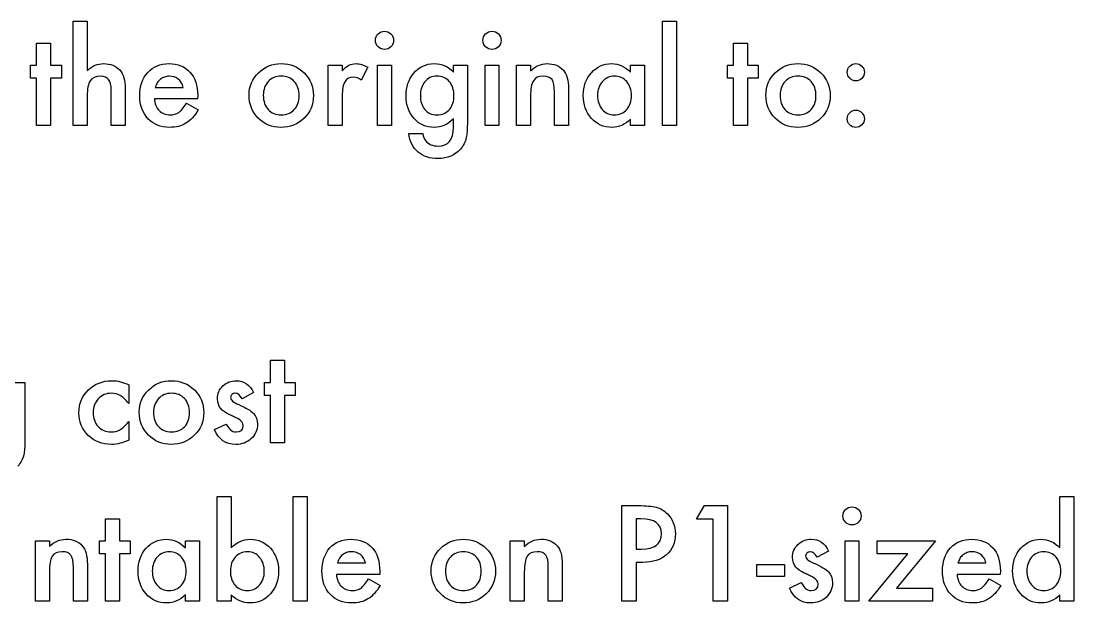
# Model space of a CAD drawing. Extents: x 38 to 923, y 6 to 515.
# Drawn here: x 782.5 to 915.3, y 361.2 to 434.6 of the extents above; entities that cross this region are included whole.
import ezdxf

# ---------------------------------------------------------------- set-up
doc = ezdxf.new("R2010")
doc.units = 0
doc.layers.add('MeArm1.0', color=7, linetype='CONTINUOUS')

msp = doc.modelspace()

# ---------------------------------------------------------------- linework, layer by layer
at = {"layer": 'MeArm1.0', "color": 7}
for points in [[(789.04309, 434.64172), (790.8009, 434.64172), (790.8009, 428.42297)], [(790.8009, 425.1261), (790.8009, 421.44641), (789.04309, 421.44641), (789.04309, 434.64172)], [(865.1134, 434.64172), (865.1134, 421.44641), (863.35559, 421.44641), (863.35559, 434.64172), (865.1134, 434.64172)], [(786.16809, 427.41516), (786.16809, 421.44641), (784.41028, 421.44641), (784.41028, 427.41516), (783.66028, 427.41516), (783.66028, 429.05579), (784.41028, 429.05579), (784.41028, 431.84485), (786.16809, 431.84485), (786.16809, 429.05579), (787.53528, 429.05579), (787.53528, 427.41516), (786.16809, 427.41516)], [(874.07434, 427.41516), (874.07434, 421.44641), (872.31653, 421.44641), (872.31653, 427.41516), (871.56653, 427.41516), (871.56653, 429.05579), (872.31653, 429.05579), (872.31653, 431.84485), (874.07434, 431.84485), (874.07434, 429.05579), (875.44153, 429.05579), (875.44153, 427.41516), (874.07434, 427.41516)], [(821.19934, 429.05579), (822.95715, 429.05579), (822.95715, 428.3761)], [(822.95715, 425.39172), (822.95715, 421.44641), (821.19934, 421.44641), (821.19934, 429.05579)], [(829.1759, 429.05579), (829.1759, 421.44641), (827.41809, 421.44641), (827.41809, 429.05579), (829.1759, 429.05579)], [(836.98842, 428.19641), (836.98842, 429.05579), (838.74624, 429.05579), (838.74624, 421.6261)], [(842.7384, 429.05579), (842.7384, 421.44641), (840.98059, 421.44641), (840.98059, 429.05579), (842.7384, 429.05579)], [(844.94934, 429.05579), (846.71497, 429.05579), (846.71497, 428.35266)], [(846.71497, 425.11829), (846.71497, 421.44641), (844.94934, 421.44641), (844.94934, 429.05579)], [(859.33997, 429.05579), (861.10559, 429.05579), (861.10559, 421.44641), (859.33997, 421.44641), (859.33997, 422.24329)], [(859.33997, 428.17297), (859.33997, 429.05579)], [(826.1759, 428.8136), (825.37122, 427.20422)], [(795.58997, 426.11047), (795.58997, 421.44641), (793.83215, 421.44641), (793.83215, 425.94641)], [(799.38665, 426.27454), (802.9179, 426.27454)], [(804.73059, 425.2511), (804.72259, 424.83704)], [(851.50403, 426.11047), (851.50403, 421.44641), (849.7384, 421.44641), (849.7384, 425.69641)], [(804.72278, 424.83704), (799.26965, 424.83704)], [(803.30872, 424.26672), (804.79309, 423.4386)], [(836.98842, 421.23547), (836.98842, 422.29797)], [(831.36342, 420.44641), (833.12905, 420.44641)], [(815.66809, 387.41516), (815.66809, 381.44641), (813.91028, 381.44641), (813.91028, 387.41516), (813.16028, 387.41516), (813.16028, 389.05579), (813.91028, 389.05579), (813.91028, 391.84485), (815.66809, 391.84485), (815.66809, 389.05579), (817.03528, 389.05579), (817.03528, 387.41516), (815.66809, 387.41516)], [(781.17592, 388.19641), (781.17592, 389.05579), (782.93374, 389.05579), (782.93374, 381.6261)], [(796.02747, 388.72766), (796.02747, 386.39172)], [(811.77747, 387.75891), (810.32434, 386.98547)], [(796.02747, 384.10266), (796.02747, 381.78235)], [(806.83997, 383.09485), (808.33997, 383.79016)], [(808.95715, 362.24329), (808.95715, 361.44641), (807.19934, 361.44641), (807.19934, 374.64172), (808.95715, 374.64172)], [(808.95715, 374.64172), (808.95715, 368.17297)], [(818.5509, 374.64172), (818.5509, 361.44641), (816.79309, 361.44641), (816.79309, 374.64172), (818.5509, 374.64172)], [(913.49622, 374.64172), (915.26184, 374.64172), (915.26184, 361.44641), (913.49622, 361.44641), (913.49622, 362.24329)], [(913.49622, 368.17297), (913.49622, 374.64172)], [(860.04309, 366.34485), (860.04309, 361.44641), (858.22278, 361.44641), (858.22278, 373.50891), (860.28528, 373.50891)], [(869.7384, 371.80579), (867.65247, 371.80579), (868.65247, 373.50891), (871.55872, 373.50891), (871.55872, 361.44641), (869.7384, 361.44641), (869.7384, 371.80579)], [(794.85559, 367.41516), (794.85559, 361.44641), (793.09778, 361.44641), (793.09778, 367.41516), (792.34778, 367.41516), (792.34778, 369.05579), (793.09778, 369.05579), (793.09778, 371.84485), (794.85559, 371.84485), (794.85559, 369.05579), (796.22278, 369.05579), (796.22278, 367.41516), (794.85559, 367.41516)], [(860.64465, 371.82922), (860.04309, 371.82922), (860.04309, 368.03235)], [(784.26184, 369.05579), (786.02747, 369.05579), (786.02747, 368.35266)], [(786.02747, 365.11829), (786.02747, 361.44641), (784.26184, 361.44641), (784.26184, 369.05579)], [(803.18372, 369.05579), (804.94934, 369.05579), (804.94934, 361.44641), (803.18372, 361.44641), (803.18372, 362.24329)], [(803.18372, 368.17297), (803.18372, 369.05579)], [(844.16809, 369.05579), (845.93372, 369.05579), (845.93372, 368.35266)], [(845.93372, 365.11829), (845.93372, 361.44641), (844.16809, 361.44641), (844.16809, 369.05579)], [(860.04309, 368.03235), (860.72278, 368.03235)], [(888.14465, 369.05579), (888.14465, 361.44641), (886.38684, 361.44641), (886.38684, 369.05579), (888.14465, 369.05579)], [(892.87903, 363.10266), (897.40247, 363.10266), (897.40247, 361.44641), (889.39465, 361.44641), (894.32434, 367.41516), (890.44153, 367.41516), (890.44153, 369.05579), (897.8009, 369.05579), (892.87903, 363.10266)], [(884.30872, 367.75891), (882.85559, 366.98547)], [(790.81653, 366.11047), (790.81653, 361.44641), (789.0509, 361.44641), (789.0509, 365.69641)], [(822.3554, 366.27454), (825.88665, 366.27454)], [(827.69934, 365.2511), (827.69134, 364.83704)], [(850.72278, 366.11047), (850.72278, 361.44641), (848.95715, 361.44641), (848.95715, 365.69641)], [(860.88684, 366.34485), (860.04309, 366.34485)], [(875.27747, 366.07922), (878.76184, 366.07922), (878.76184, 364.54797), (875.27747, 364.54797), (875.27747, 366.07922)], [(900.63665, 366.27454), (904.1679, 366.27454)], [(905.98059, 365.2511), (905.97259, 364.83704)], [(827.69153, 364.83704), (822.2384, 364.83704)], [(826.27747, 364.26672), (827.76184, 363.4386)], [(905.97278, 364.83704), (900.51965, 364.83704)], [(904.55872, 364.26672), (906.04309, 363.4386)], [(879.37122, 363.09485), (880.87122, 363.79016)]]:
    msp.add_lwpolyline(points, dxfattribs=at)
for points in [[(827.15247, 432.21985), (827.15246, 432.52713), (827.26444, 432.79275), (827.4884, 433.01672)], [(827.4884, 433.01672), (827.71236, 433.24067), (827.98059, 433.35265), (828.29309, 433.35266)], [(828.29309, 433.35266), (828.6108, 433.35265), (828.88163, 433.24067), (829.10559, 433.01672)], [(829.10559, 433.01672), (829.32955, 432.79796), (829.44153, 432.52973), (829.44153, 432.21204)], [(840.71497, 432.21985), (840.71496, 432.52713), (840.82694, 432.79275), (841.0509, 433.01672)], [(841.0509, 433.01672), (841.27486, 433.24067), (841.54309, 433.35265), (841.85559, 433.35266)], [(841.85559, 433.35266), (842.1733, 433.35265), (842.44413, 433.24067), (842.66809, 433.01672)], [(842.66809, 433.01672), (842.89205, 432.79796), (843.00403, 432.52973), (843.00403, 432.21204)], [(827.4884, 431.39954), (827.26444, 431.62348), (827.15246, 431.89692), (827.15247, 432.21985)], [(829.44153, 432.21204), (829.44153, 431.89432), (829.32955, 431.62348), (829.10559, 431.39954)], [(841.0509, 431.39954), (840.82694, 431.62348), (840.71496, 431.89692), (840.71497, 432.21985)], [(843.00403, 432.21204), (843.00403, 431.89432), (842.89205, 431.62348), (842.66809, 431.39954)], [(828.3009, 431.0636), (827.98319, 431.06359), (827.71236, 431.17557), (827.4884, 431.39954)], [(829.10559, 431.39954), (828.88684, 431.17557), (828.61861, 431.06359), (828.3009, 431.0636)], [(841.8634, 431.0636), (841.54569, 431.06359), (841.27486, 431.17557), (841.0509, 431.39954)], [(842.66809, 431.39954), (842.44934, 431.17557), (842.18111, 431.06359), (841.8634, 431.0636)], [(790.8009, 428.42297), (791.4259, 428.98547), (792.116, 429.26672), (792.87122, 429.26672)], [(792.87122, 429.26672), (793.73059, 429.26672), (794.41808, 428.98807), (794.93372, 428.43079)], [(798.43372, 428.16516), (799.10559, 428.89953), (799.99621, 429.26672), (801.10559, 429.26672)], [(801.10559, 429.26672), (802.22538, 429.26672), (803.11079, 428.90995), (803.76184, 428.19641)], [(812.39465, 428.11047), (813.18111, 428.8813), (814.13944, 429.26672), (815.26965, 429.26672)], [(815.26965, 429.26672), (816.40506, 429.26672), (817.3686, 428.8787), (818.16028, 428.10266)], [(822.95715, 428.3761), (823.28007, 428.71463), (823.56652, 428.9464), (823.81653, 429.07141)], [(823.81653, 429.07141), (824.07173, 429.20161), (824.37382, 429.26672), (824.72278, 429.26672)], [(824.72278, 429.26672), (825.18631, 429.26672), (825.67069, 429.11567), (826.1759, 428.8136)], [(831.95717, 428.03235), (832.62384, 428.85526), (833.50405, 429.26672), (834.5978, 429.26672)], [(834.5978, 429.26672), (835.55613, 429.26672), (836.353, 428.90995), (836.98842, 428.19641)], [(846.71497, 428.35266), (847.32955, 428.96203), (848.02225, 429.26672), (848.79309, 429.26672)], [(848.79309, 429.26672), (849.6785, 429.26672), (850.36861, 428.98807), (850.8634, 428.43079)], [(854.39465, 428.1261), (855.07694, 428.88651), (855.93111, 429.26672), (856.95715, 429.26672)], [(856.95715, 429.26672), (857.84256, 429.26672), (858.63683, 428.90213), (859.33997, 428.17297)], [(877.58215, 428.11047), (878.36861, 428.8813), (879.32694, 429.26672), (880.45715, 429.26672)], [(880.45715, 429.26672), (881.59256, 429.26672), (882.5561, 428.8787), (883.34778, 428.10266)], [(886.98059, 428.94641), (887.19413, 429.15995), (887.44934, 429.26672), (887.74622, 429.26672)], [(887.74622, 429.26672), (888.04309, 429.26672), (888.2983, 429.15995), (888.51184, 428.94641)], [(792.46497, 427.68079), (791.85038, 427.68078), (791.41809, 427.49068), (791.16809, 427.11047)], [(793.50403, 427.26672), (793.29048, 427.54276), (792.94413, 427.68078), (792.46497, 427.68079)], [(794.93372, 428.43079), (795.37121, 427.9464), (795.58996, 427.17297), (795.58997, 426.11047)], [(797.43372, 425.24329), (797.43372, 426.44641), (797.76705, 427.42036), (798.43372, 428.16516)], [(801.14446, 427.68079), (800.93092, 427.68078), (800.7304, 427.64689), (800.5429, 427.57922)], [(802.9179, 426.27454), (802.6731, 427.21203), (802.08196, 427.68078), (801.14446, 427.68079)], [(803.76184, 428.19641), (804.40767, 427.48807), (804.73058, 426.5063), (804.73059, 425.2511)], [(811.21497, 425.30579), (811.21497, 426.40474), (811.60819, 427.33963), (812.39465, 428.11047)], [(815.26965, 427.68084), (814.59777, 427.68083), (814.0535, 427.45687), (813.63684, 427.00896)], [(816.91809, 427.00896), (816.50142, 427.45687), (815.95194, 427.68083), (815.26965, 427.68084)], [(818.16028, 428.10266), (818.94152, 427.32661), (819.33214, 426.37349), (819.33215, 425.24329)], [(831.02749, 425.20422), (831.02749, 426.31359), (831.33738, 427.2563), (831.95717, 428.03235)], [(834.92592, 427.6886), (834.25925, 427.68859), (833.73321, 427.4412), (833.3478, 426.94641)], [(836.46499, 427.00891), (836.06394, 427.46203), (835.55092, 427.68859), (834.92592, 427.6886)], [(848.31653, 427.6886), (847.73319, 427.68859), (847.31913, 427.49588), (847.07434, 427.11047)], [(849.4259, 427.2511), (849.22277, 427.54276), (848.85298, 427.68859), (848.31653, 427.6886)], [(850.8634, 428.43079), (851.29048, 427.95682), (851.50402, 427.18338), (851.50403, 426.11047)], [(853.37122, 425.27454), (853.37122, 426.41516), (853.71236, 427.36568), (854.39465, 428.1261)], [(857.28528, 427.68079), (856.68111, 427.68078), (856.1759, 427.45161), (855.76965, 426.99329)], [(858.84778, 427.0011), (858.44673, 427.45422), (857.9259, 427.68078), (857.28528, 427.68079)], [(876.40247, 425.30579), (876.40247, 426.40474), (876.79569, 427.33963), (877.58215, 428.11047)], [(880.45715, 427.68084), (879.78527, 427.68083), (879.241, 427.45687), (878.82434, 427.00896)], [(882.10559, 427.00896), (881.68892, 427.45687), (881.13944, 427.68083), (880.45715, 427.68084)], [(883.34778, 428.10266), (884.12902, 427.32661), (884.51964, 426.37349), (884.51965, 425.24329)], [(886.66028, 428.19641), (886.66028, 428.48286), (886.76705, 428.73286), (886.98059, 428.94641)], [(886.97278, 427.41516), (886.76444, 427.62349), (886.66028, 427.8839), (886.66028, 428.19641)], [(888.51184, 428.94641), (888.72538, 428.73286), (888.83215, 428.47765), (888.83215, 428.18079)], [(888.83215, 428.18079), (888.83215, 427.8787), (888.72538, 427.62088), (888.51184, 427.40735)], [(791.16809, 427.11047), (790.9233, 426.72505), (790.8009, 426.06359), (790.8009, 425.1261)], [(793.83215, 425.94641), (793.83215, 426.55578), (793.72277, 426.99588), (793.50403, 427.26672)], [(799.63665, 426.86047), (799.52727, 426.68859), (799.44394, 426.49328), (799.38665, 426.27454)], [(800.02728, 427.29797), (799.87623, 427.17818), (799.74602, 427.03234), (799.63665, 426.86047)], [(800.5429, 427.57922), (800.3554, 427.51672), (800.18352, 427.42297), (800.02728, 427.29797)], [(813.63684, 427.00896), (813.22017, 426.56104), (813.01184, 425.98291), (813.01184, 425.27459)], [(817.53528, 425.23552), (817.53527, 425.9751), (817.32954, 426.56625), (816.91809, 427.00896)], [(824.39465, 427.5636), (823.43632, 427.56359), (822.95715, 426.83963), (822.95715, 425.39172)], [(825.37122, 427.20422), (825.03788, 427.4438), (824.71236, 427.56359), (824.39465, 427.5636)], [(833.3478, 426.94641), (832.99884, 426.5037), (832.82436, 425.93078), (832.82436, 425.22766)], [(837.05874, 425.23547), (837.05873, 425.97505), (836.86081, 426.5662), (836.46499, 427.00891)], [(847.07434, 427.11047), (846.83475, 426.73026), (846.71496, 426.0662), (846.71497, 425.11829)], [(849.7384, 425.69641), (849.7384, 426.44641), (849.63423, 426.96463), (849.4259, 427.2511)], [(855.76965, 426.99329), (855.36861, 426.52974), (855.16809, 425.95682), (855.16809, 425.27454)], [(859.44934, 425.23547), (859.44933, 425.94901), (859.24881, 426.53755), (858.84778, 427.0011)], [(878.82434, 427.00896), (878.40767, 426.56104), (878.19934, 425.98291), (878.19934, 425.27459)], [(882.72278, 425.23552), (882.72277, 425.9751), (882.51704, 426.56625), (882.10559, 427.00896)], [(887.74622, 427.09485), (887.44413, 427.09484), (887.18632, 427.20161), (886.97278, 427.41516)], [(888.51184, 427.40735), (888.3035, 427.19901), (888.0483, 427.09484), (887.74622, 427.09485)], [(798.46497, 422.32141), (797.77746, 423.05578), (797.43372, 424.02974), (797.43372, 425.24329)], [(812.37122, 422.39954), (811.60038, 423.17037), (811.21497, 424.13912), (811.21497, 425.30579)], [(813.01184, 425.27459), (813.01184, 424.51417), (813.21496, 423.9126), (813.62122, 423.4699)], [(816.91809, 423.46209), (817.32954, 423.90479), (817.53527, 424.49594), (817.53528, 425.23552)], [(819.33215, 425.24329), (819.33214, 424.10266), (818.93892, 423.14693), (818.15247, 422.3761)], [(832.02749, 422.35266), (831.36082, 423.11308), (831.02749, 424.0636), (831.02749, 425.20422)], [(832.82436, 425.22766), (832.82436, 424.53495), (832.99884, 423.96724), (833.3478, 423.52454)], [(836.51967, 423.53235), (836.87904, 423.97505), (837.05873, 424.54276), (837.05874, 425.23547)], [(854.39465, 422.36829), (853.71236, 423.14433), (853.37122, 424.11308), (853.37122, 425.27454)], [(855.16809, 425.27454), (855.16809, 424.54537), (855.3634, 423.95162), (855.75403, 423.49329)], [(858.84778, 423.46985), (859.24881, 423.93339), (859.44933, 424.52193), (859.44934, 425.23547)], [(877.55872, 422.39954), (876.78788, 423.17037), (876.40247, 424.13912), (876.40247, 425.30579)], [(878.19934, 425.27459), (878.19934, 424.51417), (878.40246, 423.9126), (878.80872, 423.4699)], [(882.10559, 423.46209), (882.51704, 423.90479), (882.72277, 424.49594), (882.72278, 425.23552)], [(884.51965, 425.24329), (884.51964, 424.10266), (884.12642, 423.14693), (883.33997, 422.3761)], [(799.26965, 424.83704), (799.31655, 424.21203), (799.51965, 423.71464), (799.87903, 423.34485)], [(802.34778, 423.11047), (802.62902, 423.31881), (802.94933, 423.70422), (803.30872, 424.26672)], [(799.87903, 423.34485), (800.2384, 422.98026), (800.69934, 422.79797), (801.26184, 422.79797)], [(801.26184, 422.79797), (801.69934, 422.79797), (802.06131, 422.90214), (802.34778, 423.11047)], [(804.06653, 422.43079), (803.81131, 422.15474), (803.53788, 421.92558), (803.24622, 421.74329)], [(804.79309, 423.4386), (804.56392, 423.04797), (804.32173, 422.71203), (804.06653, 422.43079)], [(815.2384, 421.22766), (814.09777, 421.22766), (813.14205, 421.61829), (812.37122, 422.39954)], [(813.62122, 423.4699), (814.03788, 423.02198), (814.58736, 422.79802), (815.26965, 422.79802)], [(818.15247, 422.3761), (817.36079, 421.61047), (816.38944, 421.22766), (815.2384, 421.22766)], [(815.26965, 422.79802), (815.95715, 422.79802), (816.50663, 423.01938), (816.91809, 423.46209)], [(834.57436, 421.22766), (833.5379, 421.22766), (832.68894, 421.60266), (832.02749, 422.35266)], [(833.3478, 423.52454), (833.728, 423.04016), (834.25404, 422.79797), (834.92592, 422.79797)], [(834.92592, 422.79797), (835.59779, 422.79797), (836.12904, 423.04276), (836.51967, 423.53235)], [(857.00403, 421.22766), (855.95194, 421.22766), (855.08215, 421.60787), (854.39465, 422.36829)], [(855.75403, 423.49329), (856.15507, 423.02974), (856.66027, 422.79797), (857.26965, 422.79797)], [(857.26965, 422.79797), (857.92069, 422.79797), (858.44673, 423.02193), (858.84778, 423.46985)], [(880.4259, 421.22766), (879.28527, 421.22766), (878.32955, 421.61829), (877.55872, 422.39954)], [(878.80872, 423.4699), (879.22538, 423.02198), (879.77486, 422.79802), (880.45715, 422.79802)], [(883.33997, 422.3761), (882.54829, 421.61047), (881.57694, 421.22766), (880.4259, 421.22766)], [(880.45715, 422.79802), (881.14465, 422.79802), (881.69413, 423.01938), (882.10559, 423.46209)], [(886.66028, 422.32141), (886.66028, 422.61308), (886.76705, 422.86568), (886.98059, 423.07922)], [(886.98059, 423.07922), (887.19413, 423.29276), (887.44934, 423.39953), (887.74622, 423.39954)], [(887.74622, 423.39954), (888.04309, 423.39953), (888.2983, 423.29276), (888.51184, 423.07922)], [(888.51184, 423.07922), (888.72538, 422.86568), (888.83215, 422.61047), (888.83215, 422.3136)], [(801.19934, 421.22766), (800.06392, 421.22766), (799.15246, 421.59224), (798.46497, 422.32141)], [(802.3009, 421.35266), (801.96236, 421.26936), (801.59517, 421.22766), (801.19934, 421.22766)], [(803.24622, 421.74329), (802.95454, 421.5662), (802.63944, 421.43599), (802.3009, 421.35266)], [(836.98842, 422.29797), (836.2905, 421.58443), (835.48581, 421.22766), (834.57436, 421.22766)], [(835.05874, 418.86829), (836.34519, 418.86829), (836.98842, 419.65735), (836.98842, 421.23547)], [(838.74622, 421.6261), (838.74621, 421.26672), (838.73322, 420.95162), (838.70712, 420.68079)], [(859.33997, 422.24329), (858.616, 421.5662), (857.83736, 421.22766), (857.00403, 421.22766)], [(886.97278, 421.54016), (886.76444, 421.74849), (886.66028, 422.00891), (886.66028, 422.32141)], [(887.74622, 421.22766), (887.43892, 421.22766), (887.18111, 421.33183), (886.97278, 421.54016)], [(888.51184, 421.54016), (888.3035, 421.33183), (888.0483, 421.22766), (887.74622, 421.22766)], [(888.83215, 422.3136), (888.83215, 422.01151), (888.72538, 421.7537), (888.51184, 421.54016)], [(832.5353, 418.11047), (831.85821, 418.67298), (831.46759, 419.45162), (831.36342, 420.44641)], [(833.12905, 420.44641), (833.19675, 420.07141), (833.30873, 419.78235), (833.46499, 419.57922)], [(838.61342, 419.95422), (838.48842, 419.38131), (838.24362, 418.88912), (837.87905, 418.47766)], [(838.70712, 420.68079), (838.68632, 420.40475), (838.65502, 420.16256), (838.61342, 419.95422)], [(833.46499, 419.57922), (833.82957, 419.10527), (834.36082, 418.86829), (835.05874, 418.86829)], [(837.87905, 418.47766), (837.19154, 417.686), (836.24623, 417.29017), (835.04311, 417.29016)], [(835.04311, 417.29016), (834.02748, 417.29017), (833.19155, 417.5636), (832.5353, 418.11047)], [(790.94934, 388.09485), (791.75142, 388.87609), (792.7358, 389.26672), (793.90247, 389.26672)], [(793.90247, 389.26672), (794.65246, 389.26672), (795.36079, 389.08703), (796.02747, 388.72766)], [(798.5509, 388.11047), (799.33736, 388.8813), (800.29569, 389.26672), (801.4259, 389.26672)], [(801.4259, 389.26672), (802.56131, 389.26672), (803.52485, 388.8787), (804.31653, 388.10266)], [(807.91809, 388.61829), (808.38163, 389.05057), (808.94413, 389.26672), (809.60559, 389.26672)], [(809.60559, 389.26672), (810.57954, 389.26672), (811.3035, 388.76411), (811.77747, 387.75891)], [(789.74622, 385.21985), (789.74622, 386.35526), (790.14726, 387.31359), (790.94934, 388.09485)], [(797.37122, 385.30579), (797.37122, 386.40474), (797.76444, 387.33963), (798.5509, 388.11047)], [(804.31653, 388.10266), (805.09777, 387.32661), (805.48839, 386.37349), (805.4884, 385.24329)], [(807.2384, 386.97766), (807.2384, 387.63911), (807.46496, 388.18599), (807.91809, 388.61829)], [(792.19934, 386.98547), (791.76184, 386.52193), (791.54309, 385.9412), (791.54309, 385.24329)], [(793.84778, 387.68079), (793.18632, 387.68078), (792.63684, 387.44901), (792.19934, 386.98547)], [(794.94934, 387.39954), (794.63684, 387.58703), (794.26965, 387.68078), (793.84778, 387.68079)], [(796.02747, 386.39172), (795.62642, 386.8813), (795.26704, 387.21724), (794.94934, 387.39954)], [(799.79309, 387.00896), (799.37642, 386.56104), (799.16809, 385.98291), (799.16809, 385.27459)], [(801.4259, 387.68084), (800.75402, 387.68083), (800.20975, 387.45687), (799.79309, 387.00896)], [(803.07434, 387.00896), (802.65767, 387.45687), (802.10819, 387.68083), (801.4259, 387.68084)], [(803.69153, 385.23552), (803.69152, 385.9751), (803.48579, 386.56625), (803.07434, 387.00896)], [(807.63684, 385.7511), (807.37121, 386.0688), (807.2384, 386.47766), (807.2384, 386.97766)], [(809.05872, 387.52454), (808.94413, 387.42036), (808.88684, 387.28495), (808.88684, 387.11829)], [(808.88684, 387.11829), (808.88684, 386.82661), (809.22538, 386.53755), (809.90247, 386.2511)], [(809.47278, 387.6886), (809.31132, 387.68859), (809.1733, 387.6339), (809.05872, 387.52454)], [(810.32434, 386.98547), (810.09517, 387.45422), (809.81132, 387.68859), (809.47278, 387.6886)], [(790.93372, 382.36829), (790.14205, 383.13391), (789.74622, 384.08443), (789.74622, 385.21985)], [(791.54309, 385.24329), (791.54309, 384.52974), (791.75403, 383.9438), (792.1759, 383.48547)], [(798.52747, 382.39954), (797.75663, 383.17037), (797.37122, 384.13912), (797.37122, 385.30579)], [(799.16809, 385.27459), (799.16809, 384.51417), (799.37121, 383.9126), (799.77747, 383.4699)], [(803.07434, 383.46209), (803.48579, 383.90479), (803.69152, 384.49594), (803.69153, 385.23552)], [(805.4884, 385.24329), (805.48839, 384.10266), (805.09517, 383.14693), (804.30872, 382.3761)], [(808.71497, 385.0011), (808.20455, 385.25109), (807.84517, 385.50109), (807.63684, 385.7511)], [(809.90247, 386.2511), (810.83475, 385.85005), (811.46236, 385.48026), (811.78528, 385.14172)], [(794.9259, 383.07141), (795.2384, 383.24849), (795.60558, 383.59224), (796.02747, 384.10266)], [(809.25403, 384.74329), (809.07694, 384.82659), (808.89725, 384.91255), (808.71497, 385.0011)], [(809.78528, 384.48547), (809.60819, 384.57397), (809.43111, 384.65995), (809.25403, 384.74329)], [(810.47278, 383.61047), (810.47277, 383.92297), (810.24361, 384.21464), (809.78528, 384.48547)], [(811.78528, 385.14172), (812.10819, 384.80318), (812.26965, 384.34745), (812.26965, 383.77454)], [(792.1759, 383.48547), (792.60298, 383.02714), (793.14725, 382.79797), (793.80872, 382.79797)], [(793.80872, 382.79797), (794.23059, 382.79797), (794.60298, 382.88907), (794.9259, 383.07141)], [(799.77747, 383.4699), (800.19413, 383.02198), (800.74361, 382.79802), (801.4259, 382.79802)], [(801.4259, 382.79802), (802.1134, 382.79802), (802.66288, 383.01938), (803.07434, 383.46209)], [(809.5509, 381.22766), (808.27486, 381.22766), (807.37121, 381.85006), (806.83997, 383.09485)], [(808.33997, 383.79016), (808.5483, 383.42558), (808.70715, 383.19381), (808.81653, 383.09485)], [(808.81653, 383.09485), (809.03007, 382.89693), (809.28528, 382.79797), (809.58215, 382.79797)], [(809.58215, 382.79797), (810.1759, 382.79797), (810.47277, 383.06881), (810.47278, 383.61047)], [(812.26965, 383.77454), (812.26965, 383.04016), (811.99881, 382.42558), (811.45715, 381.93079)], [(782.93372, 381.6261), (782.93371, 381.26672), (782.92072, 380.95162), (782.89462, 380.68079)], [(793.88684, 381.22766), (792.70975, 381.22766), (791.72538, 381.60787), (790.93372, 382.36829)], [(796.02747, 381.78235), (795.31392, 381.41256), (794.60038, 381.22766), (793.88684, 381.22766)], [(801.39465, 381.22766), (800.25402, 381.22766), (799.2983, 381.61829), (798.52747, 382.39954)], [(804.30872, 382.3761), (803.51704, 381.61047), (802.54569, 381.22766), (801.39465, 381.22766)], [(811.45715, 381.93079), (810.93111, 381.46204), (810.29569, 381.22766), (809.5509, 381.22766)], [(782.80092, 379.95422), (782.67592, 379.38131), (782.43112, 378.88912), (782.06655, 378.47766)], [(782.89462, 380.68079), (782.87382, 380.40475), (782.84252, 380.16256), (782.80092, 379.95422)], [(860.28528, 373.50891), (861.29569, 373.5089), (862.05871, 373.43861), (862.57434, 373.29797)], [(862.57434, 373.29797), (863.09517, 373.15734), (863.5535, 372.89171), (863.94934, 372.5011)], [(886.45715, 373.01672), (886.68111, 373.24067), (886.94934, 373.35265), (887.26184, 373.35266)], [(887.26184, 373.35266), (887.57955, 373.35265), (887.85038, 373.24067), (888.07434, 373.01672)], [(863.94934, 372.5011), (864.64204, 371.824), (864.9884, 370.96984), (864.9884, 369.9386)], [(886.12122, 372.21985), (886.12121, 372.52713), (886.23319, 372.79275), (886.45715, 373.01672)], [(886.45715, 371.39954), (886.23319, 371.62348), (886.12121, 371.89692), (886.12122, 372.21985)], [(888.07434, 373.01672), (888.2983, 372.79796), (888.41028, 372.52973), (888.41028, 372.21204)], [(888.41028, 372.21204), (888.41028, 371.89432), (888.2983, 371.62348), (888.07434, 371.39954)], [(863.23059, 369.96204), (863.23058, 371.20682), (862.36861, 371.82921), (860.64465, 371.82922)], [(887.26965, 371.0636), (886.95194, 371.06359), (886.68111, 371.17557), (886.45715, 371.39954)], [(888.07434, 371.39954), (887.85559, 371.17557), (887.58736, 371.06359), (887.26965, 371.0636)], [(786.02747, 368.35266), (786.64205, 368.96203), (787.33475, 369.26672), (788.10559, 369.26672)], [(788.10559, 369.26672), (788.991, 369.26672), (789.68111, 368.98807), (790.1759, 368.43079)], [(798.2384, 368.1261), (798.92069, 368.88651), (799.77486, 369.26672), (800.8009, 369.26672)], [(800.8009, 369.26672), (801.68631, 369.26672), (802.48058, 368.90213), (803.18372, 368.17297)], [(808.95715, 368.17297), (809.66027, 368.90213), (810.45715, 369.26672), (811.34778, 369.26672)], [(811.34778, 369.26672), (812.37381, 369.26672), (813.22798, 368.8839), (813.91028, 368.11829)], [(821.40247, 368.16516), (822.07434, 368.89953), (822.96496, 369.26672), (824.07434, 369.26672)], [(824.07434, 369.26672), (825.19413, 369.26672), (826.07954, 368.90995), (826.73059, 368.19641)], [(835.3634, 368.11047), (836.14986, 368.8813), (837.10819, 369.26672), (838.2384, 369.26672)], [(838.2384, 369.26672), (839.37381, 369.26672), (840.33735, 368.8787), (841.12903, 368.10266)], [(845.93372, 368.35266), (846.5483, 368.96203), (847.241, 369.26672), (848.01184, 369.26672)], [(848.01184, 369.26672), (848.89725, 369.26672), (849.58736, 368.98807), (850.08215, 368.43079)], [(860.72278, 368.03235), (862.39465, 368.03234), (863.23058, 368.67557), (863.23059, 369.96204)], [(864.9884, 369.9386), (864.9884, 368.83442), (864.6186, 367.95943), (863.87903, 367.3136)], [(880.44934, 368.61829), (880.91288, 369.05057), (881.47538, 369.26672), (882.13684, 369.26672)], [(882.13684, 369.26672), (883.11079, 369.26672), (883.83475, 368.76411), (884.30872, 367.75891)], [(899.68372, 368.16516), (900.35559, 368.89953), (901.24621, 369.26672), (902.35559, 369.26672)], [(902.35559, 369.26672), (903.47538, 369.26672), (904.36079, 368.90995), (905.01184, 368.19641)], [(908.5509, 368.11829), (909.22798, 368.8839), (910.07955, 369.26672), (911.10559, 369.26672)], [(911.10559, 369.26672), (911.99621, 369.26672), (912.79308, 368.90213), (913.49622, 368.17297)], [(790.1759, 368.43079), (790.60298, 367.95682), (790.81652, 367.18338), (790.81653, 366.11047)], [(797.21497, 365.27454), (797.21497, 366.41516), (797.55611, 367.36568), (798.2384, 368.1261)], [(813.91028, 368.11829), (814.59256, 367.35786), (814.93371, 366.40995), (814.93372, 365.27454)], [(820.40247, 365.24329), (820.40247, 366.44641), (820.7358, 367.42036), (821.40247, 368.16516)], [(826.73059, 368.19641), (827.37642, 367.48807), (827.69933, 366.5063), (827.69934, 365.2511)], [(834.18372, 365.30579), (834.18372, 366.40474), (834.57694, 367.33963), (835.3634, 368.11047)], [(841.12903, 368.10266), (841.91027, 367.32661), (842.30089, 366.37349), (842.3009, 365.24329)], [(850.08215, 368.43079), (850.50923, 367.95682), (850.72277, 367.18338), (850.72278, 366.11047)], [(879.76965, 366.97766), (879.76965, 367.63911), (879.99621, 368.18599), (880.44934, 368.61829)], [(898.68372, 365.24329), (898.68372, 366.44641), (899.01705, 367.42036), (899.68372, 368.16516)], [(905.01184, 368.19641), (905.65767, 367.48807), (905.98058, 366.5063), (905.98059, 365.2511)], [(907.52747, 365.27454), (907.52747, 366.40995), (907.86861, 367.35786), (908.5509, 368.11829)], [(786.38684, 367.11047), (786.14725, 366.73026), (786.02746, 366.0662), (786.02747, 365.11829)], [(787.62903, 367.6886), (787.04569, 367.68859), (786.63163, 367.49588), (786.38684, 367.11047)], [(788.7384, 367.2511), (788.53527, 367.54276), (788.16548, 367.68859), (787.62903, 367.6886)], [(789.0509, 365.69641), (789.0509, 366.44641), (788.94673, 366.96463), (788.7384, 367.2511)], [(799.6134, 366.99329), (799.21236, 366.52974), (799.01184, 365.95682), (799.01184, 365.27454)], [(801.12903, 367.68079), (800.52486, 367.68078), (800.01965, 367.45161), (799.6134, 366.99329)], [(802.69153, 367.0011), (802.29048, 367.45422), (801.76965, 367.68078), (801.12903, 367.68079)], [(803.29309, 365.23547), (803.29308, 365.94901), (803.09256, 366.53755), (802.69153, 367.0011)], [(809.45715, 367.0011), (809.05611, 366.55318), (808.85559, 365.96984), (808.85559, 365.2511)], [(811.03528, 367.68079), (810.38944, 367.68078), (809.8634, 367.45422), (809.45715, 367.0011)], [(812.54309, 366.97766), (812.14204, 367.44641), (811.63944, 367.68078), (811.03528, 367.68079)], [(813.13684, 365.19641), (813.13683, 365.92557), (812.93892, 366.51932), (812.54309, 366.97766)], [(822.6054, 366.86047), (822.49602, 366.68859), (822.41269, 366.49328), (822.3554, 366.27454)], [(822.99603, 367.29797), (822.84498, 367.17818), (822.71477, 367.03234), (822.6054, 366.86047)], [(823.51165, 367.57922), (823.32415, 367.51672), (823.15227, 367.42297), (822.99603, 367.29797)], [(824.11321, 367.68079), (823.89967, 367.68078), (823.69915, 367.64689), (823.51165, 367.57922)], [(825.88665, 366.27454), (825.64185, 367.21203), (825.05071, 367.68078), (824.11321, 367.68079)], [(836.60559, 367.00896), (836.18892, 366.56104), (835.98059, 365.98291), (835.98059, 365.27459)], [(838.2384, 367.68084), (837.56652, 367.68083), (837.02225, 367.45687), (836.60559, 367.00896)], [(839.88684, 367.00896), (839.47017, 367.45687), (838.92069, 367.68083), (838.2384, 367.68084)], [(840.50403, 365.23552), (840.50402, 365.9751), (840.29829, 366.56625), (839.88684, 367.00896)], [(846.29309, 367.11047), (846.0535, 366.73026), (845.93371, 366.0662), (845.93372, 365.11829)], [(847.53528, 367.6886), (846.95194, 367.68859), (846.53788, 367.49588), (846.29309, 367.11047)], [(848.64465, 367.2511), (848.44152, 367.54276), (848.07173, 367.68859), (847.53528, 367.6886)], [(848.95715, 365.69641), (848.95715, 366.44641), (848.85298, 366.96463), (848.64465, 367.2511)], [(863.87903, 367.3136), (863.13944, 366.66776), (862.14204, 366.34484), (860.88684, 366.34485)], [(880.16809, 365.7511), (879.90246, 366.0688), (879.76965, 366.47766), (879.76965, 366.97766)], [(881.58997, 367.52454), (881.47538, 367.42036), (881.41809, 367.28495), (881.41809, 367.11829)], [(881.41809, 367.11829), (881.41809, 366.82661), (881.75663, 366.53755), (882.43372, 366.2511)], [(882.00403, 367.6886), (881.84257, 367.68859), (881.70455, 367.6339), (881.58997, 367.52454)], [(882.85559, 366.98547), (882.62642, 367.45422), (882.34257, 367.68859), (882.00403, 367.6886)], [(900.88665, 366.86047), (900.77727, 366.68859), (900.69394, 366.49328), (900.63665, 366.27454)], [(901.27728, 367.29797), (901.12623, 367.17818), (900.99602, 367.03234), (900.88665, 366.86047)], [(901.7929, 367.57922), (901.6054, 367.51672), (901.43352, 367.42297), (901.27728, 367.29797)], [(902.39446, 367.68079), (902.18092, 367.68078), (901.9804, 367.64689), (901.7929, 367.57922)], [(904.1679, 366.27454), (903.9231, 367.21203), (903.33196, 367.68078), (902.39446, 367.68079)], [(909.9259, 366.99329), (909.52486, 366.52974), (909.32434, 365.95682), (909.32434, 365.27454)], [(911.44153, 367.68079), (910.83736, 367.68078), (910.33215, 367.45161), (909.9259, 366.99329)], [(913.00403, 367.0011), (912.60298, 367.45422), (912.08215, 367.68078), (911.44153, 367.68079)], [(913.60559, 365.23547), (913.60558, 365.94901), (913.40506, 366.53755), (913.00403, 367.0011)], [(798.2384, 362.36829), (797.55611, 363.14433), (797.21497, 364.11308), (797.21497, 365.27454)], [(799.01184, 365.27454), (799.01184, 364.54537), (799.20715, 363.95162), (799.59778, 363.49329)], [(802.69153, 363.46985), (803.09256, 363.93339), (803.29308, 364.52193), (803.29309, 365.23547)], [(808.85559, 365.2511), (808.85559, 364.51151), (809.0535, 363.92037), (809.44934, 363.47766)], [(814.93372, 365.27454), (814.93371, 364.10266), (814.58996, 363.13391), (813.90247, 362.36829)], [(821.43372, 362.32141), (820.74621, 363.05578), (820.40247, 364.02974), (820.40247, 365.24329)], [(835.33997, 362.39954), (834.56913, 363.17037), (834.18372, 364.13912), (834.18372, 365.30579)], [(835.98059, 365.27459), (835.98059, 364.51417), (836.18371, 363.9126), (836.58997, 363.4699)], [(839.88684, 363.46209), (840.29829, 363.90479), (840.50402, 364.49594), (840.50403, 365.23552)], [(842.3009, 365.24329), (842.30089, 364.10266), (841.90767, 363.14693), (841.12122, 362.3761)], [(881.24622, 365.0011), (880.7358, 365.25109), (880.37642, 365.50109), (880.16809, 365.7511)], [(882.43372, 366.2511), (883.366, 365.85005), (883.99361, 365.48026), (884.31653, 365.14172)], [(899.71497, 362.32141), (899.02746, 363.05578), (898.68372, 364.02974), (898.68372, 365.24329)], [(908.5509, 362.36829), (907.86861, 363.14433), (907.52747, 364.11308), (907.52747, 365.27454)], [(909.32434, 365.27454), (909.32434, 364.54537), (909.51965, 363.95162), (909.91028, 363.49329)], [(913.00403, 363.46985), (913.40506, 363.93339), (913.60558, 364.52193), (913.60559, 365.23547)], [(812.52747, 363.47766), (812.93371, 363.93599), (813.13683, 364.50891), (813.13684, 365.19641)], [(822.2384, 364.83704), (822.2853, 364.21203), (822.4884, 363.71464), (822.84778, 363.34485)], [(825.31653, 363.11047), (825.59777, 363.31881), (825.91808, 363.70422), (826.27747, 364.26672)], [(881.78528, 364.74329), (881.60819, 364.82659), (881.4285, 364.91255), (881.24622, 365.0011)], [(882.31653, 364.48547), (882.13944, 364.57397), (881.96236, 364.65995), (881.78528, 364.74329)], [(883.00403, 363.61047), (883.00402, 363.92297), (882.77486, 364.21464), (882.31653, 364.48547)], [(884.31653, 365.14172), (884.63944, 364.80318), (884.8009, 364.34745), (884.8009, 363.77454)], [(900.51965, 364.83704), (900.56655, 364.21203), (900.76965, 363.71464), (901.12903, 363.34485)], [(903.59778, 363.11047), (903.87902, 363.31881), (904.19933, 363.70422), (904.55872, 364.26672)], [(799.59778, 363.49329), (799.99882, 363.02974), (800.50402, 362.79797), (801.1134, 362.79797)], [(801.1134, 362.79797), (801.76444, 362.79797), (802.29048, 363.02193), (802.69153, 363.46985)], [(809.44934, 363.47766), (809.84517, 363.02453), (810.366, 362.79797), (811.01184, 362.79797)], [(811.01184, 362.79797), (811.62121, 362.79797), (812.12642, 363.02453), (812.52747, 363.47766)], [(822.84778, 363.34485), (823.20715, 362.98026), (823.66809, 362.79797), (824.23059, 362.79797)], [(824.23059, 362.79797), (824.66809, 362.79797), (825.03006, 362.90214), (825.31653, 363.11047)], [(827.76184, 363.4386), (827.53267, 363.04797), (827.29048, 362.71203), (827.03528, 362.43079)], [(836.58997, 363.4699), (837.00663, 363.02198), (837.55611, 362.79802), (838.2384, 362.79802)], [(838.2384, 362.79802), (838.9259, 362.79802), (839.47538, 363.01938), (839.88684, 363.46209)], [(882.08215, 361.22766), (880.80611, 361.22766), (879.90246, 361.85006), (879.37122, 363.09485)], [(880.87122, 363.79016), (881.07955, 363.42558), (881.2384, 363.19381), (881.34778, 363.09485)], [(881.34778, 363.09485), (881.56132, 362.89693), (881.81653, 362.79797), (882.1134, 362.79797)], [(882.1134, 362.79797), (882.70715, 362.79797), (883.00402, 363.06881), (883.00403, 363.61047)], [(884.8009, 363.77454), (884.8009, 363.04016), (884.53006, 362.42558), (883.9884, 361.93079)], [(901.12903, 363.34485), (901.4884, 362.98026), (901.94934, 362.79797), (902.51184, 362.79797)], [(902.51184, 362.79797), (902.94934, 362.79797), (903.31131, 362.90214), (903.59778, 363.11047)], [(906.04309, 363.4386), (905.81392, 363.04797), (905.57173, 362.71203), (905.31653, 362.43079)], [(909.91028, 363.49329), (910.31132, 363.02974), (910.81652, 362.79797), (911.4259, 362.79797)], [(911.4259, 362.79797), (912.07694, 362.79797), (912.60298, 363.02193), (913.00403, 363.46985)], [(800.84778, 361.22766), (799.79569, 361.22766), (798.9259, 361.60787), (798.2384, 362.36829)], [(803.18372, 362.24329), (802.45975, 361.5662), (801.68111, 361.22766), (800.84778, 361.22766)], [(811.31653, 361.22766), (810.43632, 361.22766), (809.64986, 361.5662), (808.95715, 362.24329)], [(813.90247, 362.36829), (813.22017, 361.60787), (812.35819, 361.22766), (811.31653, 361.22766)], [(824.16809, 361.22766), (823.03267, 361.22766), (822.12121, 361.59224), (821.43372, 362.32141)], [(825.26965, 361.35266), (824.93111, 361.26936), (824.56392, 361.22766), (824.16809, 361.22766)], [(826.21497, 361.74329), (825.92329, 361.5662), (825.60819, 361.43599), (825.26965, 361.35266)], [(827.03528, 362.43079), (826.78006, 362.15474), (826.50663, 361.92558), (826.21497, 361.74329)], [(838.20715, 361.22766), (837.06652, 361.22766), (836.1108, 361.61829), (835.33997, 362.39954)], [(841.12122, 362.3761), (840.32954, 361.61047), (839.35819, 361.22766), (838.20715, 361.22766)], [(883.9884, 361.93079), (883.46236, 361.46204), (882.82694, 361.22766), (882.08215, 361.22766)], [(902.44934, 361.22766), (901.31392, 361.22766), (900.40246, 361.59224), (899.71497, 362.32141)], [(903.5509, 361.35266), (903.21236, 361.26936), (902.84517, 361.22766), (902.44934, 361.22766)], [(904.49622, 361.74329), (904.20454, 361.5662), (903.88944, 361.43599), (903.5509, 361.35266)], [(905.31653, 362.43079), (905.06131, 362.15474), (904.78788, 361.92558), (904.49622, 361.74329)], [(911.14465, 361.22766), (910.10298, 361.22766), (909.2384, 361.60787), (908.5509, 362.36829)], [(913.49622, 362.24329), (912.8035, 361.5662), (912.01965, 361.22766), (911.14465, 361.22766)]]:
    msp.add_open_spline(points, degree=3, dxfattribs=at)

doc.saveas('drawing.dxf')
